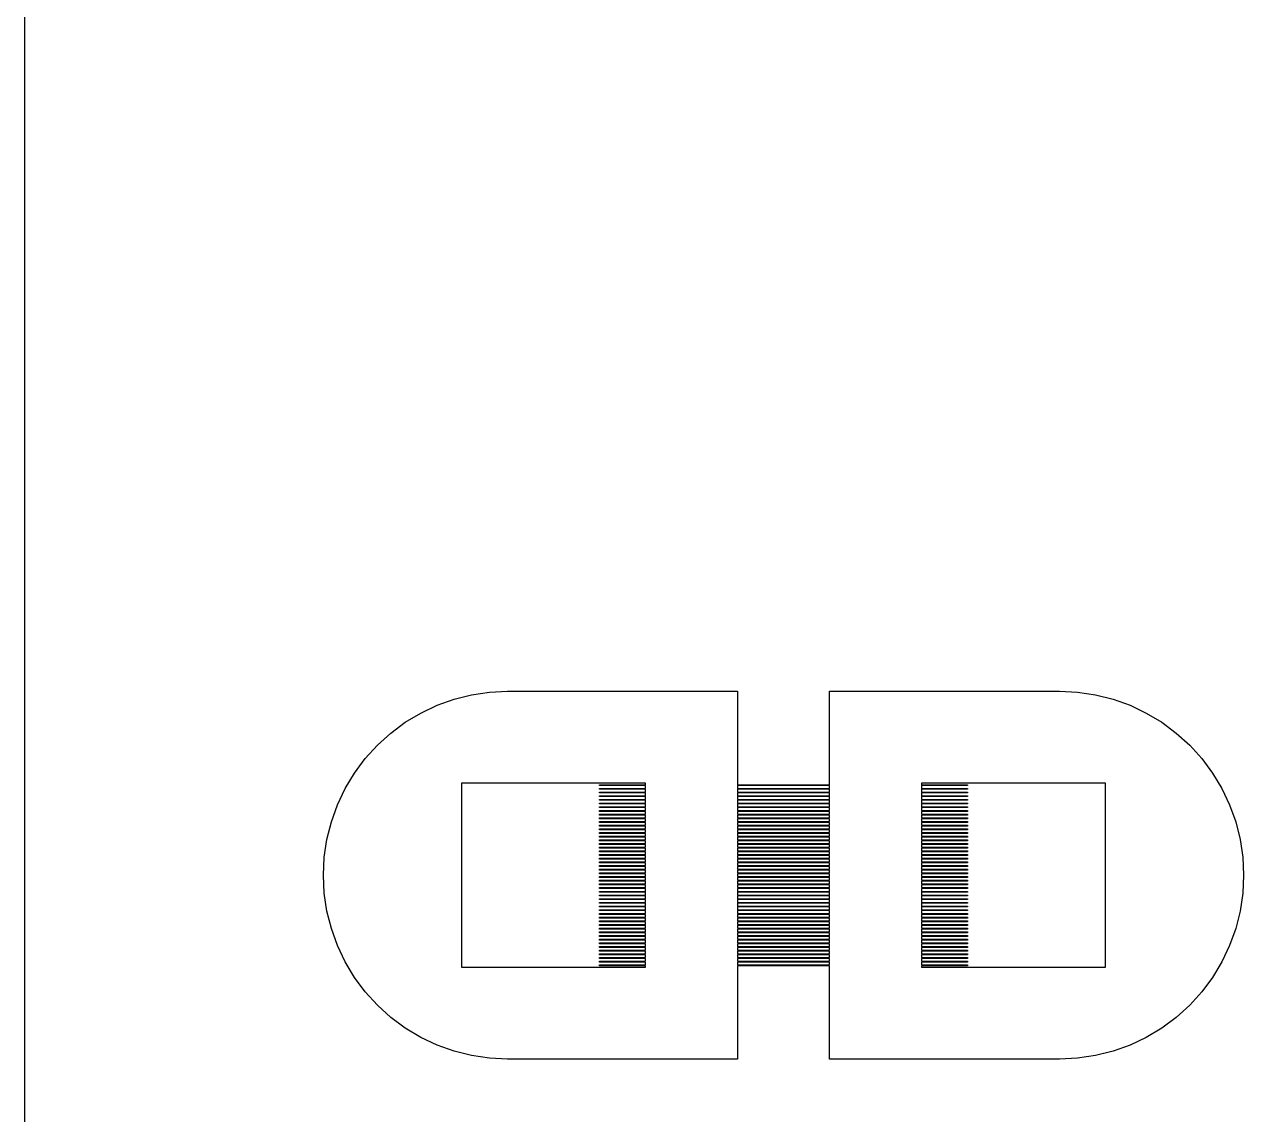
# Model space of a CAD drawing. Extents: x -16 to 83, y -18 to 83.
# Drawn here: x -2.25 to 11, y 6.4 to 18.25 of the extents above; entities that cross this region are included whole.
import ezdxf

# ---------------------------------------------------------------- set-up
doc = ezdxf.new("R2010")
doc.units = 0

msp = doc.modelspace()

# ---------------------------------------------------------------- linework, layer by layer
for p, q in [((-2.25, 66.75), (-2.25, -2.25)), ((2.80397, 10.9904), (3, 11)), ((3, 11), (5.5, 11)), ((5.5, 11), (5.5, 9.98499)), ((6.5, 9.98499), (6.5, 11)), ((6.5, 11), (9, 11)), ((9, 11), (9.19603, 10.9904)), ((2.23463, 10.8477), (2.41943, 10.9139)), ((2.41943, 10.9139), (2.60983, 10.9616)), ((2.60983, 10.9616), (2.80397, 10.9904)), ((9.19603, 10.9904), (9.39017, 10.9616)), ((9.39017, 10.9616), (9.58057, 10.9139)), ((9.58057, 10.9139), (9.76537, 10.8477)), ((1.88887, 10.6629), (2.05722, 10.7638)), ((2.05722, 10.7638), (2.23463, 10.8477)), ((9.76537, 10.8477), (9.94278, 10.7638)), ((9.94278, 10.7638), (10.1111, 10.6629)), ((1.73122, 10.546), (1.88887, 10.6629)), ((10.1111, 10.6629), (10.2688, 10.546)), ((1.5858, 10.4142), (1.73122, 10.546)), ((10.2688, 10.546), (10.4142, 10.4142)), ((1.45398, 10.2688), (1.5858, 10.4142)), ((10.4142, 10.4142), (10.546, 10.2688)), ((1.33707, 10.1111), (1.45398, 10.2688)), ((10.546, 10.2688), (10.6629, 10.1111)), ((1.23616, 9.94278), (1.33707, 10.1111)), ((10.6629, 10.1111), (10.7638, 9.94278)), ((1.15225, 9.76537), (1.23616, 9.94278)), ((4.5, 10), (2.5, 10)), ((2.5, 10), (2.5, 8)), ((4, 9.97499), (4, 9.98499)), ((4, 9.98499), (4.5, 9.98499)), ((4.5, 9.97499), (4, 9.97499)), ((4, 9.935), (4, 9.94499)), ((4, 9.94499), (4.5, 9.94499)), ((4.5, 9.98499), (4.5, 10)), ((4.5, 9.94499), (4.5, 9.97499)), ((5.5, 9.98499), (6.5, 9.98499)), ((6.5, 9.97499), (5.5, 9.97499)), ((5.5, 9.97499), (5.5, 9.94499)), ((5.5, 9.94499), (6.5, 9.94499)), ((6.5, 9.94499), (6.5, 9.97499)), ((9.5, 10), (7.5, 10)), ((7.5, 10), (7.5, 9.98499)), ((7.5, 9.98499), (8, 9.98499)), ((8, 9.97499), (7.5, 9.97499)), ((7.5, 9.97499), (7.5, 9.94499)), ((7.5, 9.94499), (8, 9.94499)), ((8, 9.98499), (8, 9.97499)), ((8, 9.94499), (8, 9.935)), ((9.5, 8), (9.5, 10)), ((10.7638, 9.94278), (10.8477, 9.76537)), ((4.5, 9.935), (4, 9.935)), ((4, 9.89499), (4, 9.905)), ((4, 9.905), (4.5, 9.905)), ((4.5, 9.89499), (4, 9.89499)), ((4, 9.855), (4, 9.86499)), ((4, 9.86499), (4.5, 9.86499)), ((4.5, 9.855), (4, 9.855)), ((4, 9.81499), (4, 9.825)), ((4, 9.825), (4.5, 9.825)), ((4.5, 9.81499), (4, 9.81499)), ((4.5, 9.905), (4.5, 9.935)), ((4.5, 9.86499), (4.5, 9.89499)), ((4.5, 9.825), (4.5, 9.855)), ((4.5, 9.78499), (4.5, 9.81499)), ((6.5, 9.935), (5.5, 9.935)), ((5.5, 9.935), (5.5, 9.905)), ((5.5, 9.905), (6.5, 9.905)), ((6.5, 9.89499), (5.5, 9.89499)), ((5.5, 9.89499), (5.5, 9.86499)), ((5.5, 9.86499), (6.5, 9.86499)), ((6.5, 9.855), (5.5, 9.855)), ((5.5, 9.855), (5.5, 9.825)), ((5.5, 9.825), (6.5, 9.825)), ((6.5, 9.81499), (5.5, 9.81499)), ((5.5, 9.81499), (5.5, 9.78499)), ((6.5, 9.905), (6.5, 9.935)), ((6.5, 9.86499), (6.5, 9.89499)), ((6.5, 9.825), (6.5, 9.855)), ((6.5, 9.78499), (6.5, 9.81499)), ((8, 9.935), (7.5, 9.935)), ((7.5, 9.935), (7.5, 9.905)), ((7.5, 9.905), (8, 9.905)), ((8, 9.89499), (7.5, 9.89499)), ((7.5, 9.89499), (7.5, 9.86499)), ((7.5, 9.86499), (8, 9.86499)), ((8, 9.855), (7.5, 9.855)), ((7.5, 9.855), (7.5, 9.825)), ((7.5, 9.825), (8, 9.825)), ((8, 9.81499), (7.5, 9.81499)), ((7.5, 9.81499), (7.5, 9.78499)), ((8, 9.905), (8, 9.89499)), ((8, 9.86499), (8, 9.855)), ((8, 9.825), (8, 9.81499)), ((1.08612, 9.58057), (1.15225, 9.76537)), ((4, 9.77499), (4, 9.78499)), ((4, 9.78499), (4.5, 9.78499)), ((4.5, 9.77499), (4, 9.77499)), ((4, 9.73499), (4, 9.745)), ((4, 9.745), (4.5, 9.745)), ((4.5, 9.73499), (4, 9.73499)), ((4, 9.69499), (4, 9.70499)), ((4, 9.70499), (4.5, 9.70499)), ((4.5, 9.69499), (4, 9.69499)), ((4.5, 9.745), (4.5, 9.77499)), ((4.5, 9.70499), (4.5, 9.73499)), ((4.5, 9.66499), (4.5, 9.69499)), ((5.5, 9.78499), (6.5, 9.78499)), ((6.5, 9.77499), (5.5, 9.77499)), ((5.5, 9.77499), (5.5, 9.745)), ((5.5, 9.745), (6.5, 9.745)), ((6.5, 9.73499), (5.5, 9.73499)), ((5.5, 9.73499), (5.5, 9.70499)), ((5.5, 9.70499), (6.5, 9.70499)), ((6.5, 9.69499), (5.5, 9.69499)), ((5.5, 9.69499), (5.5, 9.66499)), ((6.5, 9.745), (6.5, 9.77499)), ((6.5, 9.70499), (6.5, 9.73499)), ((6.5, 9.66499), (6.5, 9.69499)), ((7.5, 9.78499), (8, 9.78499)), ((8, 9.77499), (7.5, 9.77499)), ((7.5, 9.77499), (7.5, 9.745)), ((7.5, 9.745), (8, 9.745)), ((8, 9.73499), (7.5, 9.73499)), ((7.5, 9.73499), (7.5, 9.70499)), ((7.5, 9.70499), (8, 9.70499)), ((8, 9.69499), (7.5, 9.69499)), ((7.5, 9.69499), (7.5, 9.66499)), ((8, 9.78499), (8, 9.77499)), ((8, 9.745), (8, 9.73499)), ((8, 9.70499), (8, 9.69499)), ((10.8477, 9.76537), (10.9139, 9.58057)), ((1.03844, 9.39017), (1.08612, 9.58057)), ((4, 9.655), (4, 9.66499)), ((4, 9.66499), (4.5, 9.66499)), ((4.5, 9.655), (4, 9.655)), ((4, 9.61499), (4, 9.625)), ((4, 9.625), (4.5, 9.625)), ((4.5, 9.61499), (4, 9.61499)), ((4, 9.575), (4, 9.58499)), ((4, 9.58499), (4.5, 9.58499)), ((4.5, 9.575), (4, 9.575)), ((4, 9.53499), (4, 9.545)), ((4, 9.545), (4.5, 9.545)), ((4.5, 9.625), (4.5, 9.655)), ((4.5, 9.58499), (4.5, 9.61499)), ((4.5, 9.545), (4.5, 9.575)), ((5.5, 9.66499), (6.5, 9.66499)), ((6.5, 9.655), (5.5, 9.655)), ((5.5, 9.655), (5.5, 9.625)), ((5.5, 9.625), (6.5, 9.625)), ((6.5, 9.61499), (5.5, 9.61499)), ((5.5, 9.61499), (5.5, 9.58499)), ((5.5, 9.58499), (6.5, 9.58499)), ((6.5, 9.575), (5.5, 9.575)), ((5.5, 9.575), (5.5, 9.545)), ((5.5, 9.545), (6.5, 9.545)), ((6.5, 9.625), (6.5, 9.655)), ((6.5, 9.58499), (6.5, 9.61499)), ((6.5, 9.545), (6.5, 9.575)), ((7.5, 9.66499), (8, 9.66499)), ((8, 9.655), (7.5, 9.655)), ((7.5, 9.655), (7.5, 9.625)), ((7.5, 9.625), (8, 9.625)), ((8, 9.61499), (7.5, 9.61499)), ((7.5, 9.61499), (7.5, 9.58499)), ((7.5, 9.58499), (8, 9.58499)), ((8, 9.575), (7.5, 9.575)), ((7.5, 9.575), (7.5, 9.545)), ((7.5, 9.545), (8, 9.545)), ((8, 9.66499), (8, 9.655)), ((8, 9.625), (8, 9.61499)), ((8, 9.58499), (8, 9.575)), ((8, 9.545), (8, 9.53499)), ((10.9139, 9.58057), (10.9616, 9.39017)), ((4.5, 9.53499), (4, 9.53499)), ((4, 9.495), (4, 9.50499)), ((4, 9.50499), (4.5, 9.50499)), ((4.5, 9.495), (4, 9.495)), ((4, 9.45499), (4, 9.465)), ((4, 9.465), (4.5, 9.465)), ((4.5, 9.45499), (4, 9.45499)), ((4, 9.41499), (4, 9.42499)), ((4, 9.42499), (4.5, 9.42499)), ((4.5, 9.41499), (4, 9.41499)), ((4.5, 9.50499), (4.5, 9.53499)), ((4.5, 9.465), (4.5, 9.495)), ((4.5, 9.42499), (4.5, 9.45499)), ((4.5, 9.38499), (4.5, 9.41499)), ((6.5, 9.53499), (5.5, 9.53499)), ((5.5, 9.53499), (5.5, 9.50499)), ((5.5, 9.50499), (6.5, 9.50499)), ((6.5, 9.495), (5.5, 9.495)), ((5.5, 9.495), (5.5, 9.465)), ((5.5, 9.465), (6.5, 9.465)), ((6.5, 9.45499), (5.5, 9.45499)), ((5.5, 9.45499), (5.5, 9.42499)), ((5.5, 9.42499), (6.5, 9.42499)), ((6.5, 9.41499), (5.5, 9.41499)), ((5.5, 9.41499), (5.5, 9.38499)), ((6.5, 9.50499), (6.5, 9.53499)), ((6.5, 9.465), (6.5, 9.495)), ((6.5, 9.42499), (6.5, 9.45499)), ((6.5, 9.38499), (6.5, 9.41499)), ((8, 9.53499), (7.5, 9.53499)), ((7.5, 9.53499), (7.5, 9.50499)), ((7.5, 9.50499), (8, 9.50499)), ((8, 9.495), (7.5, 9.495)), ((7.5, 9.495), (7.5, 9.465)), ((7.5, 9.465), (8, 9.465)), ((8, 9.45499), (7.5, 9.45499)), ((7.5, 9.45499), (7.5, 9.42499)), ((7.5, 9.42499), (8, 9.42499)), ((8, 9.41499), (7.5, 9.41499)), ((7.5, 9.41499), (7.5, 9.38499)), ((8, 9.50499), (8, 9.495)), ((8, 9.465), (8, 9.45499)), ((8, 9.42499), (8, 9.41499)), ((1.00964, 9.19603), (1.03844, 9.39017)), ((4, 9.375), (4, 9.38499)), ((4, 9.38499), (4.5, 9.38499)), ((4.5, 9.375), (4, 9.375)), ((4, 9.33499), (4, 9.34499)), ((4, 9.34499), (4.5, 9.34499)), ((4.5, 9.33499), (4, 9.33499)), ((4, 9.295), (4, 9.30499)), ((4, 9.30499), (4.5, 9.30499)), ((4.5, 9.295), (4, 9.295)), ((4.5, 9.34499), (4.5, 9.375)), ((4.5, 9.30499), (4.5, 9.33499)), ((4.5, 9.265), (4.5, 9.295)), ((5.5, 9.38499), (6.5, 9.38499)), ((6.5, 9.375), (5.5, 9.375)), ((5.5, 9.375), (5.5, 9.34499)), ((5.5, 9.34499), (6.5, 9.34499)), ((6.5, 9.33499), (5.5, 9.33499)), ((5.5, 9.33499), (5.5, 9.30499)), ((5.5, 9.30499), (6.5, 9.30499)), ((6.5, 9.295), (5.5, 9.295)), ((5.5, 9.295), (5.5, 9.265)), ((6.5, 9.34499), (6.5, 9.375)), ((6.5, 9.30499), (6.5, 9.33499)), ((6.5, 9.265), (6.5, 9.295)), ((7.5, 9.38499), (8, 9.38499)), ((8, 9.375), (7.5, 9.375)), ((7.5, 9.375), (7.5, 9.34499)), ((7.5, 9.34499), (8, 9.34499)), ((8, 9.33499), (7.5, 9.33499)), ((7.5, 9.33499), (7.5, 9.30499)), ((7.5, 9.30499), (8, 9.30499)), ((8, 9.295), (7.5, 9.295)), ((7.5, 9.295), (7.5, 9.265)), ((8, 9.38499), (8, 9.375)), ((8, 9.34499), (8, 9.33499)), ((8, 9.30499), (8, 9.295)), ((10.9616, 9.39017), (10.9904, 9.19603)), ((1, 9), (1.00964, 9.19603)), ((4, 9.25499), (4, 9.265)), ((4, 9.265), (4.5, 9.265)), ((4.5, 9.25499), (4, 9.25499)), ((4, 9.215), (4, 9.22499)), ((4, 9.22499), (4.5, 9.22499)), ((4.5, 9.215), (4, 9.215)), ((4, 9.17499), (4, 9.185)), ((4, 9.185), (4.5, 9.185)), ((4.5, 9.17499), (4, 9.17499)), ((4, 9.13499), (4, 9.14499)), ((4, 9.14499), (4.5, 9.14499)), ((4.5, 9.22499), (4.5, 9.25499)), ((4.5, 9.185), (4.5, 9.215)), ((4.5, 9.14499), (4.5, 9.17499)), ((5.5, 9.265), (6.5, 9.265)), ((6.5, 9.25499), (5.5, 9.25499)), ((5.5, 9.25499), (5.5, 9.22499)), ((5.5, 9.22499), (6.5, 9.22499)), ((6.5, 9.215), (5.5, 9.215)), ((5.5, 9.215), (5.5, 9.185)), ((5.5, 9.185), (6.5, 9.185)), ((6.5, 9.17499), (5.5, 9.17499)), ((5.5, 9.17499), (5.5, 9.14499)), ((5.5, 9.14499), (6.5, 9.14499)), ((6.5, 9.22499), (6.5, 9.25499)), ((6.5, 9.185), (6.5, 9.215)), ((6.5, 9.14499), (6.5, 9.17499)), ((7.5, 9.265), (8, 9.265)), ((8, 9.25499), (7.5, 9.25499)), ((7.5, 9.25499), (7.5, 9.22499)), ((7.5, 9.22499), (8, 9.22499)), ((8, 9.215), (7.5, 9.215)), ((7.5, 9.215), (7.5, 9.185)), ((7.5, 9.185), (8, 9.185)), ((8, 9.17499), (7.5, 9.17499)), ((7.5, 9.17499), (7.5, 9.14499)), ((7.5, 9.14499), (8, 9.14499)), ((8, 9.265), (8, 9.25499)), ((8, 9.22499), (8, 9.215)), ((8, 9.185), (8, 9.17499)), ((8, 9.14499), (8, 9.13499)), ((10.9904, 9.19603), (11, 9)), ((4.5, 9.13499), (4, 9.13499)), ((4, 9.09499), (4, 9.105)), ((4, 9.105), (4.5, 9.105)), ((4.5, 9.09499), (4, 9.09499)), ((4, 9.05499), (4, 9.06499)), ((4, 9.06499), (4.5, 9.06499)), ((4.5, 9.05499), (4, 9.05499)), ((4, 9.015), (4, 9.02499)), ((4, 9.02499), (4.5, 9.02499)), ((4.5, 9.015), (4, 9.015)), ((4.5, 9.105), (4.5, 9.13499)), ((4.5, 9.06499), (4.5, 9.09499)), ((4.5, 9.02499), (4.5, 9.05499)), ((4.5, 8.985), (4.5, 9.015)), ((6.5, 9.13499), (5.5, 9.13499)), ((5.5, 9.13499), (5.5, 9.105)), ((5.5, 9.105), (6.5, 9.105)), ((6.5, 9.09499), (5.5, 9.09499)), ((5.5, 9.09499), (5.5, 9.06499)), ((5.5, 9.06499), (6.5, 9.06499)), ((6.5, 9.05499), (5.5, 9.05499)), ((5.5, 9.05499), (5.5, 9.02499)), ((5.5, 9.02499), (6.5, 9.02499)), ((6.5, 9.015), (5.5, 9.015)), ((5.5, 9.015), (5.5, 8.985)), ((6.5, 9.105), (6.5, 9.13499)), ((6.5, 9.06499), (6.5, 9.09499)), ((6.5, 9.02499), (6.5, 9.05499)), ((6.5, 8.985), (6.5, 9.015)), ((8, 9.13499), (7.5, 9.13499)), ((7.5, 9.13499), (7.5, 9.105)), ((7.5, 9.105), (8, 9.105)), ((8, 9.09499), (7.5, 9.09499)), ((7.5, 9.09499), (7.5, 9.06499)), ((7.5, 9.06499), (8, 9.06499)), ((8, 9.05499), (7.5, 9.05499)), ((7.5, 9.05499), (7.5, 9.02499)), ((7.5, 9.02499), (8, 9.02499)), ((8, 9.015), (7.5, 9.015)), ((7.5, 9.015), (7.5, 8.985)), ((8, 9.105), (8, 9.09499)), ((8, 9.06499), (8, 9.05499)), ((8, 9.02499), (8, 9.015)), ((1.00964, 8.80397), (1, 9)), ((4, 8.97501), (4, 8.985)), ((4, 8.985), (4.5, 8.985)), ((4.5, 8.97501), (4, 8.97501)), ((4, 8.93501), (4, 8.94501)), ((4, 8.94501), (4.5, 8.94501)), ((4.5, 8.93501), (4, 8.93501)), ((4, 8.895), (4, 8.90501)), ((4, 8.90501), (4.5, 8.90501)), ((4.5, 8.895), (4, 8.895)), ((4.5, 8.94501), (4.5, 8.97501)), ((4.5, 8.90501), (4.5, 8.93501)), ((4.5, 8.86501), (4.5, 8.895)), ((5.5, 8.985), (6.5, 8.985)), ((6.5, 8.97501), (5.5, 8.97501)), ((5.5, 8.97501), (5.5, 8.94501)), ((5.5, 8.94501), (6.5, 8.94501)), ((6.5, 8.93501), (5.5, 8.93501)), ((5.5, 8.93501), (5.5, 8.90501)), ((5.5, 8.90501), (6.5, 8.90501)), ((6.5, 8.895), (5.5, 8.895)), ((5.5, 8.895), (5.5, 8.86501)), ((6.5, 8.94501), (6.5, 8.97501)), ((6.5, 8.90501), (6.5, 8.93501)), ((6.5, 8.86501), (6.5, 8.895)), ((7.5, 8.985), (8, 8.985)), ((8, 8.97501), (7.5, 8.97501)), ((7.5, 8.97501), (7.5, 8.94501)), ((7.5, 8.94501), (8, 8.94501)), ((8, 8.93501), (7.5, 8.93501)), ((7.5, 8.93501), (7.5, 8.90501)), ((7.5, 8.90501), (8, 8.90501)), ((8, 8.895), (7.5, 8.895)), ((7.5, 8.895), (7.5, 8.86501)), ((8, 8.985), (8, 8.97501)), ((8, 8.94501), (8, 8.93501)), ((8, 8.90501), (8, 8.895)), ((11, 9), (10.9904, 8.80397)), ((1.03844, 8.60983), (1.00964, 8.80397)), ((4, 8.85501), (4, 8.86501)), ((4, 8.86501), (4.5, 8.86501)), ((4.5, 8.85501), (4, 8.85501)), ((4, 8.815), (4, 8.82501)), ((4, 8.82501), (4.5, 8.82501)), ((4.5, 8.815), (4, 8.815)), ((4, 8.77501), (4, 8.785)), ((4, 8.785), (4.5, 8.785)), ((4.5, 8.77501), (4, 8.77501)), ((4, 8.735), (4, 8.74501)), ((4, 8.74501), (4.5, 8.74501)), ((4.5, 8.82501), (4.5, 8.85501)), ((4.5, 8.785), (4.5, 8.815)), ((4.5, 8.74501), (4.5, 8.77501)), ((5.5, 8.86501), (6.5, 8.86501)), ((6.5, 8.85501), (5.5, 8.85501)), ((5.5, 8.85501), (5.5, 8.82501)), ((5.5, 8.82501), (6.5, 8.82501)), ((6.5, 8.815), (5.5, 8.815)), ((5.5, 8.815), (5.5, 8.785)), ((5.5, 8.785), (6.5, 8.785)), ((6.5, 8.77501), (5.5, 8.77501)), ((5.5, 8.77501), (5.5, 8.74501)), ((5.5, 8.74501), (6.5, 8.74501)), ((6.5, 8.82501), (6.5, 8.85501)), ((6.5, 8.785), (6.5, 8.815)), ((6.5, 8.74501), (6.5, 8.77501)), ((7.5, 8.86501), (8, 8.86501)), ((8, 8.85501), (7.5, 8.85501)), ((7.5, 8.85501), (7.5, 8.82501)), ((7.5, 8.82501), (8, 8.82501)), ((8, 8.815), (7.5, 8.815)), ((7.5, 8.815), (7.5, 8.785)), ((7.5, 8.785), (8, 8.785)), ((8, 8.77501), (7.5, 8.77501)), ((7.5, 8.77501), (7.5, 8.74501)), ((7.5, 8.74501), (8, 8.74501)), ((8, 8.86501), (8, 8.85501)), ((8, 8.82501), (8, 8.815)), ((8, 8.785), (8, 8.77501)), ((8, 8.74501), (8, 8.735)), ((10.9904, 8.80397), (10.9616, 8.60983)), ((4.5, 8.735), (4, 8.735)), ((4, 8.69501), (4, 8.705)), ((4, 8.705), (4.5, 8.705)), ((4.5, 8.69501), (4, 8.69501)), ((4, 8.65501), (4, 8.66501)), ((4, 8.66501), (4.5, 8.66501)), ((4.5, 8.65501), (4, 8.65501)), ((4, 8.61501), (4, 8.625)), ((4, 8.625), (4.5, 8.625)), ((4.5, 8.61501), (4, 8.61501)), ((4.5, 8.705), (4.5, 8.735)), ((4.5, 8.66501), (4.5, 8.69501)), ((4.5, 8.625), (4.5, 8.65501)), ((4.5, 8.58501), (4.5, 8.61501)), ((6.5, 8.735), (5.5, 8.735)), ((5.5, 8.735), (5.5, 8.705)), ((5.5, 8.705), (6.5, 8.705)), ((6.5, 8.69501), (5.5, 8.69501)), ((5.5, 8.69501), (5.5, 8.66501)), ((5.5, 8.66501), (6.5, 8.66501)), ((6.5, 8.65501), (5.5, 8.65501)), ((5.5, 8.65501), (5.5, 8.625)), ((5.5, 8.625), (6.5, 8.625)), ((6.5, 8.61501), (5.5, 8.61501)), ((5.5, 8.61501), (5.5, 8.58501)), ((6.5, 8.705), (6.5, 8.735)), ((6.5, 8.66501), (6.5, 8.69501)), ((6.5, 8.625), (6.5, 8.65501)), ((6.5, 8.58501), (6.5, 8.61501)), ((8, 8.735), (7.5, 8.735)), ((7.5, 8.735), (7.5, 8.705)), ((7.5, 8.705), (8, 8.705)), ((8, 8.69501), (7.5, 8.69501)), ((7.5, 8.69501), (7.5, 8.66501)), ((7.5, 8.66501), (8, 8.66501)), ((8, 8.65501), (7.5, 8.65501)), ((7.5, 8.65501), (7.5, 8.625)), ((7.5, 8.625), (8, 8.625)), ((8, 8.61501), (7.5, 8.61501)), ((7.5, 8.61501), (7.5, 8.58501)), ((8, 8.705), (8, 8.69501)), ((8, 8.66501), (8, 8.65501)), ((8, 8.625), (8, 8.61501)), ((1.08612, 8.41943), (1.03844, 8.60983)), ((4, 8.57501), (4, 8.58501)), ((4, 8.58501), (4.5, 8.58501)), ((4.5, 8.57501), (4, 8.57501)), ((4, 8.535), (4, 8.54501)), ((4, 8.54501), (4.5, 8.54501)), ((4.5, 8.535), (4, 8.535)), ((4, 8.49501), (4, 8.505)), ((4, 8.505), (4.5, 8.505)), ((4.5, 8.49501), (4, 8.49501)), ((4.5, 8.54501), (4.5, 8.57501)), ((4.5, 8.505), (4.5, 8.535)), ((4.5, 8.46501), (4.5, 8.49501)), ((5.5, 8.58501), (6.5, 8.58501)), ((6.5, 8.57501), (5.5, 8.57501)), ((5.5, 8.57501), (5.5, 8.54501)), ((5.5, 8.54501), (6.5, 8.54501)), ((6.5, 8.535), (5.5, 8.535)), ((5.5, 8.535), (5.5, 8.505)), ((5.5, 8.505), (6.5, 8.505)), ((6.5, 8.49501), (5.5, 8.49501)), ((5.5, 8.49501), (5.5, 8.46501)), ((6.5, 8.54501), (6.5, 8.57501)), ((6.5, 8.505), (6.5, 8.535)), ((6.5, 8.46501), (6.5, 8.49501)), ((7.5, 8.58501), (8, 8.58501)), ((8, 8.57501), (7.5, 8.57501)), ((7.5, 8.57501), (7.5, 8.54501)), ((7.5, 8.54501), (8, 8.54501)), ((8, 8.535), (7.5, 8.535)), ((7.5, 8.535), (7.5, 8.505)), ((7.5, 8.505), (8, 8.505)), ((8, 8.49501), (7.5, 8.49501)), ((7.5, 8.49501), (7.5, 8.46501)), ((8, 8.58501), (8, 8.57501)), ((8, 8.54501), (8, 8.535)), ((8, 8.505), (8, 8.49501)), ((10.9616, 8.60983), (10.9139, 8.41943)), ((1.15225, 8.23463), (1.08612, 8.41943)), ((4, 8.455), (4, 8.46501)), ((4, 8.46501), (4.5, 8.46501)), ((4.5, 8.455), (4, 8.455)), ((4, 8.41501), (4, 8.425)), ((4, 8.425), (4.5, 8.425)), ((4.5, 8.41501), (4, 8.41501)), ((4, 8.375), (4, 8.38501)), ((4, 8.38501), (4.5, 8.38501)), ((4.5, 8.375), (4, 8.375)), ((4.5, 8.425), (4.5, 8.455)), ((4.5, 8.38501), (4.5, 8.41501)), ((4.5, 8.345), (4.5, 8.375)), ((5.5, 8.46501), (6.5, 8.46501)), ((6.5, 8.455), (5.5, 8.455)), ((5.5, 8.455), (5.5, 8.425)), ((5.5, 8.425), (6.5, 8.425)), ((6.5, 8.41501), (5.5, 8.41501)), ((5.5, 8.41501), (5.5, 8.38501)), ((5.5, 8.38501), (6.5, 8.38501)), ((6.5, 8.375), (5.5, 8.375)), ((5.5, 8.375), (5.5, 8.345)), ((6.5, 8.425), (6.5, 8.455)), ((6.5, 8.38501), (6.5, 8.41501)), ((6.5, 8.345), (6.5, 8.375)), ((7.5, 8.46501), (8, 8.46501)), ((8, 8.455), (7.5, 8.455)), ((7.5, 8.455), (7.5, 8.425)), ((7.5, 8.425), (8, 8.425)), ((8, 8.41501), (7.5, 8.41501)), ((7.5, 8.41501), (7.5, 8.38501)), ((7.5, 8.38501), (8, 8.38501)), ((8, 8.375), (7.5, 8.375)), ((7.5, 8.375), (7.5, 8.345)), ((8, 8.46501), (8, 8.455)), ((8, 8.425), (8, 8.41501)), ((8, 8.38501), (8, 8.375)), ((10.9139, 8.41943), (10.8477, 8.23463)), ((1.23616, 8.05722), (1.15225, 8.23463)), ((4, 8.33501), (4, 8.345)), ((4, 8.345), (4.5, 8.345)), ((4.5, 8.33501), (4, 8.33501)), ((4, 8.29501), (4, 8.30501)), ((4, 8.30501), (4.5, 8.30501)), ((4.5, 8.29501), (4, 8.29501)), ((4, 8.255), (4, 8.26501)), ((4, 8.26501), (4.5, 8.26501)), ((4.5, 8.255), (4, 8.255)), ((4, 8.21501), (4, 8.22501)), ((4, 8.22501), (4.5, 8.22501)), ((4.5, 8.21501), (4, 8.21501)), ((4.5, 8.30501), (4.5, 8.33501)), ((4.5, 8.26501), (4.5, 8.29501)), ((4.5, 8.22501), (4.5, 8.255)), ((4.5, 8.18501), (4.5, 8.21501)), ((5.5, 8.345), (6.5, 8.345)), ((6.5, 8.33501), (5.5, 8.33501)), ((5.5, 8.33501), (5.5, 8.30501)), ((5.5, 8.30501), (6.5, 8.30501)), ((6.5, 8.29501), (5.5, 8.29501)), ((5.5, 8.29501), (5.5, 8.26501)), ((5.5, 8.26501), (6.5, 8.26501)), ((6.5, 8.255), (5.5, 8.255)), ((5.5, 8.255), (5.5, 8.22501)), ((5.5, 8.22501), (6.5, 8.22501)), ((6.5, 8.21501), (5.5, 8.21501)), ((5.5, 8.21501), (5.5, 8.18501)), ((6.5, 8.30501), (6.5, 8.33501)), ((6.5, 8.26501), (6.5, 8.29501)), ((6.5, 8.22501), (6.5, 8.255)), ((6.5, 8.18501), (6.5, 8.21501)), ((7.5, 8.345), (8, 8.345)), ((8, 8.33501), (7.5, 8.33501)), ((7.5, 8.33501), (7.5, 8.30501)), ((7.5, 8.30501), (8, 8.30501)), ((8, 8.29501), (7.5, 8.29501)), ((7.5, 8.29501), (7.5, 8.26501)), ((7.5, 8.26501), (8, 8.26501)), ((8, 8.255), (7.5, 8.255)), ((7.5, 8.255), (7.5, 8.22501)), ((7.5, 8.22501), (8, 8.22501)), ((8, 8.21501), (7.5, 8.21501)), ((7.5, 8.21501), (7.5, 8.18501)), ((8, 8.345), (8, 8.33501)), ((8, 8.30501), (8, 8.29501)), ((8, 8.26501), (8, 8.255)), ((8, 8.22501), (8, 8.21501)), ((10.8477, 8.23463), (10.7638, 8.05722)), ((4, 8.175), (4, 8.18501)), ((4, 8.18501), (4.5, 8.18501)), ((4.5, 8.175), (4, 8.175)), ((4, 8.13501), (4, 8.145)), ((4, 8.145), (4.5, 8.145)), ((4.5, 8.13501), (4, 8.13501)), ((4, 8.095), (4, 8.10501)), ((4, 8.10501), (4.5, 8.10501)), ((4.5, 8.095), (4, 8.095)), ((4.5, 8.145), (4.5, 8.175)), ((4.5, 8.10501), (4.5, 8.13501)), ((4.5, 8.065), (4.5, 8.095)), ((5.5, 8.18501), (6.5, 8.18501)), ((6.5, 8.175), (5.5, 8.175)), ((5.5, 8.175), (5.5, 8.145)), ((5.5, 8.145), (6.5, 8.145)), ((6.5, 8.13501), (5.5, 8.13501)), ((5.5, 8.13501), (5.5, 8.10501)), ((5.5, 8.10501), (6.5, 8.10501)), ((6.5, 8.095), (5.5, 8.095)), ((5.5, 8.095), (5.5, 8.065)), ((6.5, 8.145), (6.5, 8.175)), ((6.5, 8.10501), (6.5, 8.13501)), ((6.5, 8.065), (6.5, 8.095)), ((7.5, 8.18501), (8, 8.18501)), ((8, 8.175), (7.5, 8.175)), ((7.5, 8.175), (7.5, 8.145)), ((7.5, 8.145), (8, 8.145)), ((8, 8.13501), (7.5, 8.13501)), ((7.5, 8.13501), (7.5, 8.10501)), ((7.5, 8.10501), (8, 8.10501)), ((8, 8.095), (7.5, 8.095)), ((7.5, 8.095), (7.5, 8.065)), ((8, 8.18501), (8, 8.175)), ((8, 8.145), (8, 8.13501)), ((8, 8.10501), (8, 8.095)), ((1.33707, 7.88887), (1.23616, 8.05722)), ((2.5, 8), (4.5, 8)), ((4, 8.05501), (4, 8.065)), ((4, 8.065), (4.5, 8.065)), ((4.5, 8.05501), (4, 8.05501)), ((4, 8.01501), (4, 8.02501)), ((4, 8.02501), (4.5, 8.02501)), ((4.5, 8.01501), (4, 8.01501)), ((4.5, 8.02501), (4.5, 8.05501)), ((4.5, 8), (4.5, 8.01501)), ((5.5, 8.065), (6.5, 8.065)), ((6.5, 8.05501), (5.5, 8.05501)), ((5.5, 8.05501), (5.5, 8.02501)), ((5.5, 8.02501), (6.5, 8.02501)), ((6.5, 8.01501), (5.5, 8.01501)), ((5.5, 8.01501), (5.5, 7)), ((6.5, 8.02501), (6.5, 8.05501)), ((6.5, 7), (6.5, 8.01501)), ((7.5, 8.065), (8, 8.065)), ((8, 8.05501), (7.5, 8.05501)), ((7.5, 8.05501), (7.5, 8.02501)), ((7.5, 8.02501), (8, 8.02501)), ((8, 8.01501), (7.5, 8.01501)), ((7.5, 8.01501), (7.5, 8)), ((7.5, 8), (9.5, 8)), ((8, 8.065), (8, 8.05501)), ((8, 8.02501), (8, 8.01501)), ((10.7638, 8.05722), (10.6629, 7.88887)), ((1.45398, 7.73122), (1.33707, 7.88887)), ((10.6629, 7.88887), (10.546, 7.73122)), ((1.5858, 7.5858), (1.45398, 7.73122)), ((10.546, 7.73122), (10.4142, 7.5858)), ((1.73122, 7.45398), (1.5858, 7.5858)), ((10.4142, 7.5858), (10.2688, 7.45398)), ((1.88887, 7.33707), (1.73122, 7.45398)), ((10.2688, 7.45398), (10.1111, 7.33707)), ((2.05722, 7.23616), (1.88887, 7.33707)), ((10.1111, 7.33707), (9.94278, 7.23616)), ((2.23463, 7.15225), (2.05722, 7.23616)), ((9.94278, 7.23616), (9.76537, 7.15225)), ((2.41943, 7.08612), (2.23463, 7.15225)), ((2.60983, 7.03844), (2.41943, 7.08612)), ((2.80397, 7.00964), (2.60983, 7.03844)), ((9.39017, 7.03844), (9.19603, 7.00964)), ((9.58057, 7.08612), (9.39017, 7.03844)), ((9.76537, 7.15225), (9.58057, 7.08612)), ((3, 7), (2.80397, 7.00964)), ((5.5, 7), (3, 7)), ((9, 7), (6.5, 7)), ((9.19603, 7.00964), (9, 7))]:
    msp.add_line(p, q)

doc.saveas('drawing.dxf')
